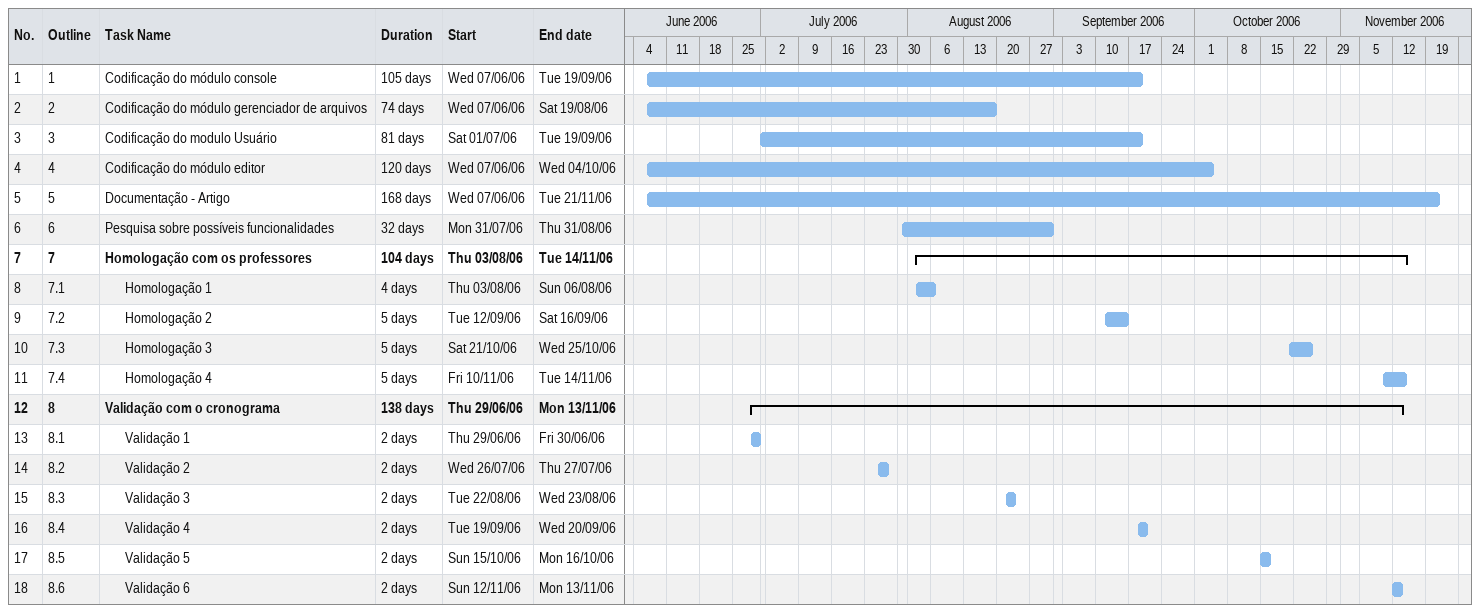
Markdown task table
| ID | WBS | Task | Duration | Start | Finish |
|---|---|---|---|---|---|
| 1 | 1 | Codificação do módulo console | 105d | 2006-06-07 | 2006-09-19 |
| 2 | 2 | Codificação do módulo gerenciador de arquivos | 74d | 2006-06-07 | 2006-08-19 |
| 3 | 3 | Codificação do modulo Usuário | 81d | 2006-07-01 | 2006-09-19 |
| 4 | 4 | Codificação do módulo editor | 120d | 2006-06-07 | 2006-10-04 |
| 5 | 5 | Documentação - Artigo | 168d | 2006-06-07 | 2006-11-21 |
| 6 | 6 | Pesquisa sobre possíveis funcionalidades | 32d | 2006-07-31 | 2006-08-31 |
| 7 | 7 | **Homologação com os professores** | 104d | 2006-08-03 | 2006-11-14 |
| 8 | 7.1 | Homologação 1 | 4d | 2006-08-03 | 2006-08-06 |
| 9 | 7.2 | Homologação 2 | 5d | 2006-09-12 | 2006-09-16 |
| 10 | 7.3 | Homologação 3 | 5d | 2006-10-21 | 2006-10-25 |
| 11 | 7.4 | Homologação 4 | 5d | 2006-11-10 | 2006-11-14 |
| 12 | 8 | **Validação com o cronograma** | 138d | 2006-06-29 | 2006-11-13 |
| 13 | 8.1 | Validação 1 | 2d | 2006-06-29 | 2006-06-30 |
| 14 | 8.2 | Validação 2 | 2d | 2006-07-26 | 2006-07-27 |
| 15 | 8.3 | Validação 3 | 2d | 2006-08-22 | 2006-08-23 |
| 16 | 8.4 | Validação 4 | 2d | 2006-09-19 | 2006-09-20 |
| 17 | 8.5 | Validação 5 | 2d | 2006-10-15 | 2006-10-16 |
| 18 | 8.6 | Validação 6 | 2d | 2006-11-12 | 2006-11-13 |
